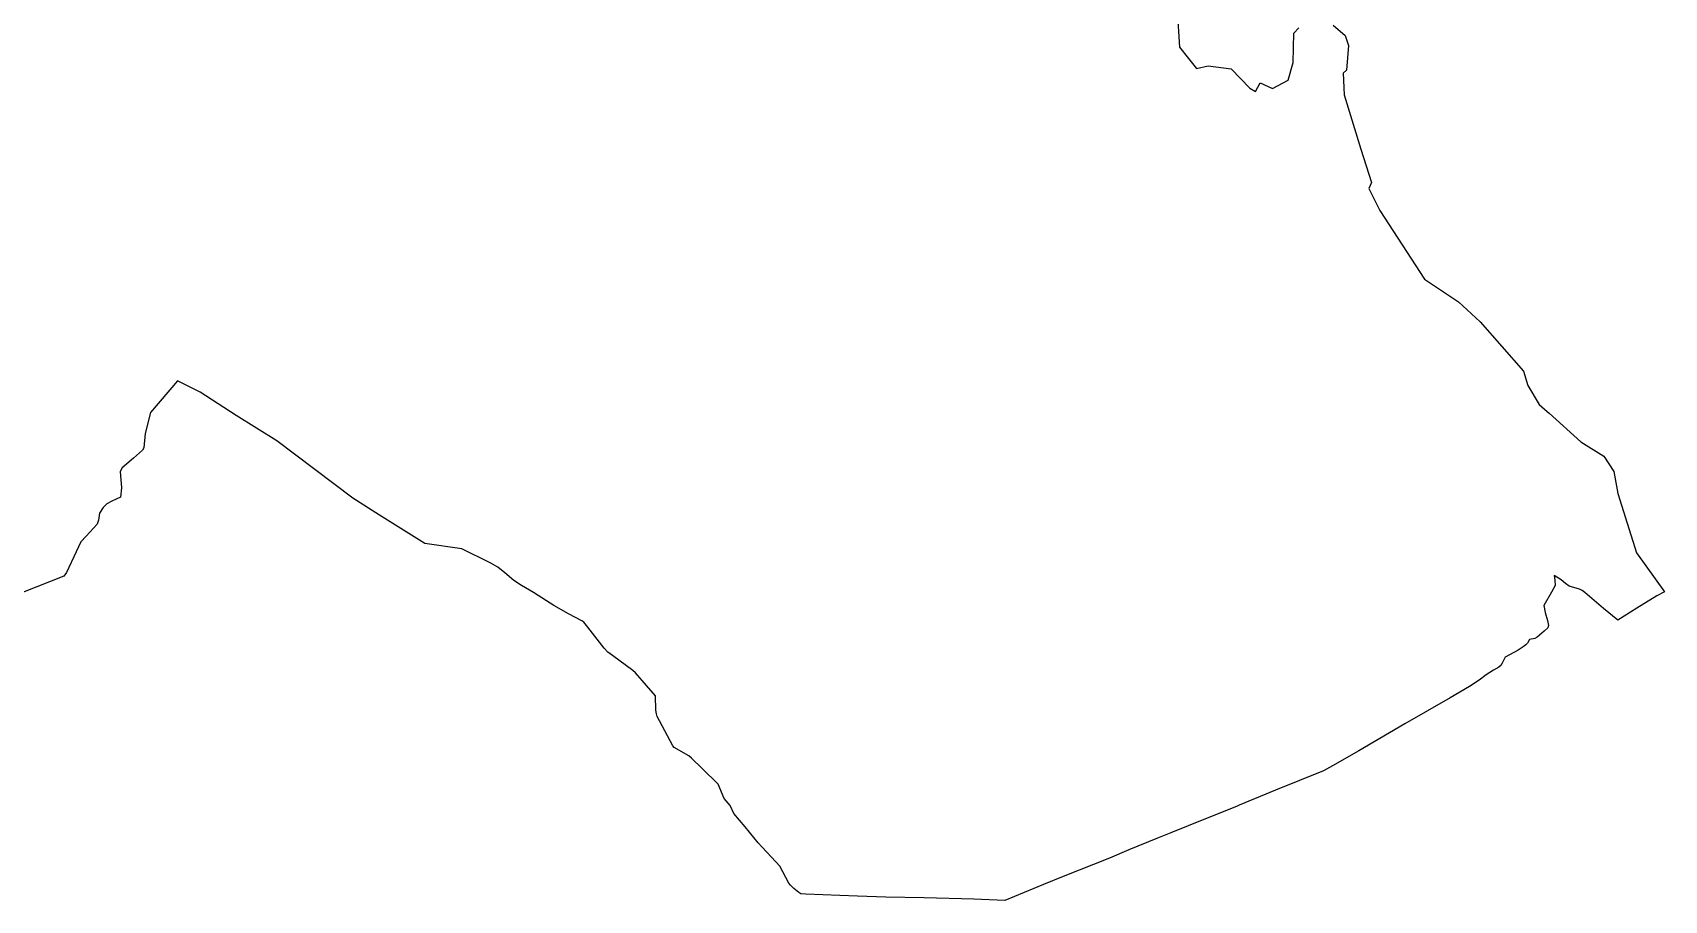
# Model space of a CAD drawing. Extents: x 1205702 to 1209329, y 6150197 to 6152796.
# Drawn here: x 1207516 to 1209329, y 6150197 to 6151161 of the extents above; entities that cross this region are included whole.
import ezdxf

# ---------------------------------------------------------------- set-up
doc = ezdxf.new("R2010")
doc.units = 0
doc.linetypes.add('CONTINU', pattern=[0])
doc.layers.add('1SECTION', color=7, linetype='CONTINU')

msp = doc.modelspace()

# ---------------------------------------------------------------- linework, layer by layer
at = {"layer": '1SECTION'}
for points in [[(1208787.97, 6151185.18), (1208790.43, 6151144.59), (1208800.65, 6151131.77), (1208809.24, 6151121), (1208822.38, 6151123.61), (1208848.03, 6151120.44), (1208868.64, 6151098.87), (1208874.83, 6151095.22), (1208880.27, 6151104.78), (1208893.77, 6151098.78), (1208911.17, 6151107.79), (1208916.99, 6151127.43), (1208917.69, 6151160.25), (1208923.29, 6151166.04)], [(1208961.48, 6151169.14), (1208974.68, 6151157.43), (1208978.36, 6151146.3), (1208976.13, 6151119.04), (1208972.26, 6151115.48), (1208973.62, 6151091.5), (1208992.07, 6151031.09), (1209003.8, 6150994), (1209000.92, 6150987.51), (1209013.22, 6150962.95), (1209062.68, 6150886.93), (1209100.52, 6150861.46), (1209124.57, 6150839.24), (1209173.01, 6150784.4), (1209177.81, 6150768.79), (1209190.37, 6150747.53), (1209199.09, 6150739.72), (1209201.25, 6150737.79), (1209236.78, 6150705.99), (1209262.26, 6150690.11), (1209273.39, 6150673.07), (1209277.75, 6150648.71), (1209298.53, 6150582.6), (1209329.48, 6150539.48), (1209321.15, 6150534.87), (1209298.93, 6150521.12), (1209277.85, 6150508.01), (1209261.67, 6150521), (1209241.21, 6150538.51), (1209238.04, 6150540.76), (1209234.96, 6150542.48), (1209223.48, 6150545.82), (1209219.53, 6150548.76), (1209214.86, 6150552.7), (1209207.12, 6150557.47), (1209207.76, 6150552.5), (1209207.92, 6150546.56), (1209203.93, 6150539.03), (1209195.62, 6150524.22), (1209197.04, 6150516.29), (1209199.45, 6150507.48), (1209200.62, 6150501.82), (1209200.04, 6150499.5), (1209196.01, 6150495.64), (1209188.16, 6150489.14), (1209185.51, 6150487.59), (1209179.67, 6150486.54), (1209177.19, 6150482.43), (1209175.37, 6150480.48), (1209172.34, 6150478.15), (1209166.89, 6150474.55), (1209152.55, 6150466.83), (1209149.31, 6150460.19), (1209147.81, 6150457.65), (1209145.6, 6150455.87), (1209139.66, 6150452.18), (1209131.47, 6150446.99), (1209123.65, 6150441.33), (1209113.03, 6150434.14), (1209091.53, 6150421.7), (1209040.88, 6150392.56), (1209023.95, 6150382.6), (1208989.78, 6150362.72), (1208960.48, 6150346.13), (1208950.56, 6150340.7), (1208897.23, 6150318.87), (1208856.77, 6150302.19), (1208853.95, 6150300.92), (1208850.95, 6150299.94), (1208800.21, 6150279.3), (1208781, 6150271.66), (1208766.05, 6150265.62), (1208734.14, 6150252.79), (1208712.5, 6150243.48), (1208661.31, 6150223.21), (1208639.37, 6150214.33), (1208596.45, 6150196.62), (1208561.88, 6150197.9), (1208506.79, 6150199.31), (1208464.13, 6150200.29), (1208432.69, 6150201.27), (1208412.87, 6150202.08), (1208375.26, 6150203.47), (1208369.72, 6150203.9), (1208367.42, 6150205.24), (1208361.78, 6150209.85), (1208357.98, 6150213.5), (1208356.19, 6150215.85), (1208346.12, 6150234.72), (1208332.06, 6150249.64), (1208326.09, 6150256.18), (1208321.95, 6150260.4), (1208307.69, 6150278.23), (1208295.09, 6150293.25), (1208290.94, 6150302.06), (1208284.18, 6150309.67), (1208277.66, 6150325.84), (1208260.01, 6150342.97), (1208248.03, 6150354.64), (1208244.99, 6150357.15), (1208228.75, 6150366.56), (1208227.24, 6150368.18), (1208212.47, 6150395.95), (1208209.88, 6150401.03), (1208208.96, 6150403.74), (1208208.22, 6150407.85), (1208207.93, 6150423.91), (1208198.18, 6150435.32), (1208185.78, 6150449.46), (1208182.74, 6150451.91), (1208160.26, 6150468.62), (1208155.16, 6150472.48), (1208150.78, 6150476.89), (1208132.92, 6150500.11), (1208128.23, 6150505.68), (1208126.27, 6150507.01), (1208111.44, 6150515.11), (1208094.97, 6150524.18), (1208086.66, 6150529.28), (1208072.4, 6150538.55), (1208059.13, 6150546.6), (1208050.49, 6150552.02), (1208040.41, 6150560.56), (1208032.65, 6150566.7), (1208024.24, 6150571.54), (1207992.83, 6150587.29), (1207951.44, 6150593.11), (1207901.09, 6150624.44), (1207871.73, 6150643.64), (1207787.13, 6150707.11), (1207741.7, 6150735.43), (1207701.88, 6150761.27), (1207676.76, 6150773.71), (1207646.67, 6150738.53), (1207640.87, 6150715.16), (1207639.2, 6150699.24), (1207637.75, 6150696.63), (1207627.63, 6150687.93), (1207615.24, 6150677.05), (1207612.88, 6150672.91), (1207614.29, 6150655.08), (1207613.37, 6150644.74), (1207603.7, 6150640.09), (1207598.21, 6150637.04), (1207594.09, 6150633.17), (1207590.03, 6150626.79), (1207588.87, 6150619.18), (1207587.47, 6150614.62), (1207574.96, 6150601.28), (1207569.35, 6150594.8), (1207563.9, 6150583.93), (1207553.17, 6150560.86), (1207550.24, 6150556.97), (1207504.46, 6150538.72)]]:
    msp.add_lwpolyline(points, dxfattribs=at)

doc.saveas('drawing.dxf')
